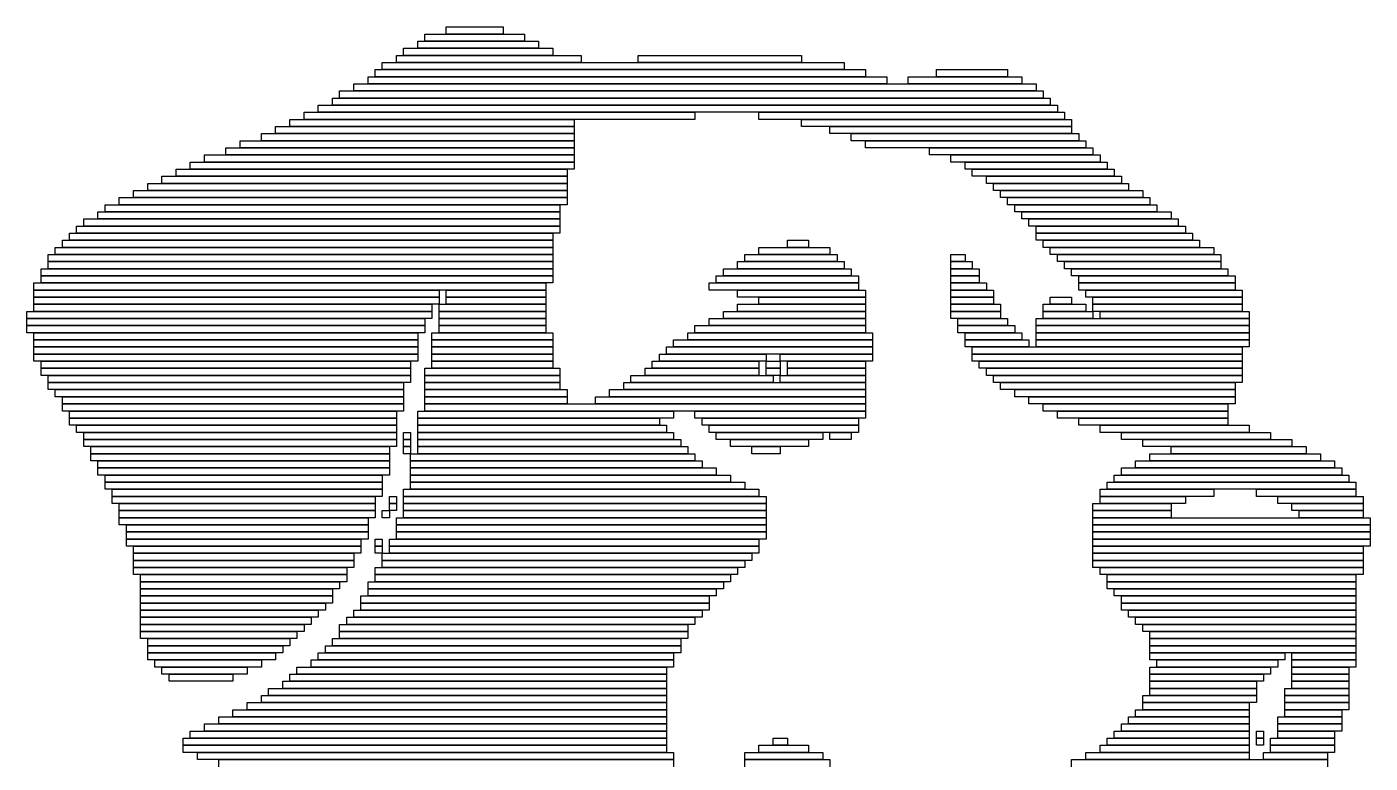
# Model space of a CAD drawing. Extents: x 325 to 699, y 302 to 722.
# Drawn here: x 325 to 514, y 618.5 to 722 of the extents above; entities that cross this region are included whole.
import ezdxf

# ---------------------------------------------------------------- set-up
doc = ezdxf.new("R2010")
doc.units = 0

msp = doc.modelspace()

# ---------------------------------------------------------------- linework, layer by layer
for p, q in [((384, 722), (392, 722)), ((384, 721), (384, 722)), ((392, 722), (392, 721)), ((381, 721), (395, 721)), ((381, 720), (381, 721)), ((392, 721), (384, 721)), ((395, 721), (395, 720)), ((378, 719), (399, 719)), ((378, 718), (378, 719)), ((380, 720), (397, 720)), ((380, 719), (380, 720)), ((397, 719), (380, 719)), ((395, 720), (381, 720)), ((397, 720), (397, 719)), ((399, 719), (399, 718)), ((375, 717), (440, 717)), ((375, 716), (375, 717)), ((377, 718), (403, 718)), ((377, 717), (377, 718)), ((403, 717), (377, 717)), ((399, 718), (378, 718)), ((403, 718), (403, 717)), ((411, 718), (434, 718)), ((411, 717), (411, 718)), ((434, 717), (411, 717)), ((434, 718), (434, 717)), ((440, 717), (440, 716)), ((373, 715), (446, 715)), ((373, 714), (373, 715)), ((374, 716), (443, 716)), ((374, 715), (374, 716)), ((443, 715), (374, 715)), ((440, 716), (375, 716)), ((443, 716), (443, 715)), ((446, 715), (446, 714)), ((449, 715), (465, 715)), ((449, 714), (449, 715)), ((453, 716), (463, 716)), ((453, 715), (453, 716)), ((463, 715), (453, 715)), ((463, 716), (463, 715)), ((465, 715), (465, 714)), ((369, 713), (468, 713)), ((369, 712), (369, 713)), ((371, 714), (467, 714)), ((371, 713), (371, 714)), ((467, 713), (371, 713)), ((446, 714), (373, 714)), ((465, 714), (449, 714)), ((467, 714), (467, 713)), ((468, 713), (468, 712)), ((366, 711), (470, 711)), ((366, 710), (366, 711)), ((368, 712), (469, 712)), ((368, 711), (368, 712)), ((469, 711), (368, 711)), ((468, 712), (369, 712)), ((469, 712), (469, 711)), ((470, 711), (470, 710)), ((362, 709), (402, 709)), ((362, 708), (362, 709)), ((364, 710), (419, 710)), ((364, 709), (364, 710)), ((419, 709), (364, 709)), ((470, 710), (366, 710)), ((402, 709), (402, 708)), ((419, 710), (419, 709)), ((428, 710), (471, 710)), ((428, 709), (428, 710)), ((471, 709), (428, 709)), ((434, 709), (472, 709)), ((434, 708), (434, 709)), ((471, 710), (471, 709)), ((472, 709), (472, 708)), ((358, 707), (402, 707)), ((358, 706), (358, 707)), ((360, 708), (402, 708)), ((360, 707), (360, 708)), ((402, 707), (360, 707)), ((402, 708), (362, 708)), ((402, 708), (402, 707)), ((402, 707), (402, 706)), ((472, 708), (434, 708)), ((438, 708), (472, 708)), ((438, 707), (438, 708)), ((472, 707), (438, 707)), ((441, 707), (473, 707)), ((441, 706), (441, 707)), ((472, 708), (472, 707)), ((473, 707), (473, 706)), ((353, 705), (402, 705)), ((353, 704), (353, 705)), ((355, 706), (402, 706)), ((355, 705), (355, 706)), ((402, 705), (355, 705)), ((402, 706), (358, 706)), ((402, 706), (402, 705)), ((402, 705), (402, 704)), ((473, 706), (441, 706)), ((443, 706), (474, 706)), ((443, 705), (443, 706)), ((474, 705), (443, 705)), ((452, 705), (475, 705)), ((452, 704), (452, 705)), ((474, 706), (474, 705)), ((475, 705), (475, 704)), ((350, 704), (402, 704)), ((350, 703), (350, 704)), ((402, 704), (353, 704)), ((402, 704), (402, 703)), ((475, 704), (452, 704)), ((455, 704), (476, 704)), ((455, 703), (455, 704)), ((476, 704), (476, 703)), ((346, 702), (401, 702)), ((346, 701), (346, 702)), ((348, 703), (402, 703)), ((348, 702), (348, 703)), ((402, 702), (348, 702)), ((402, 703), (350, 703)), ((401, 702), (401, 701)), ((402, 703), (402, 702)), ((476, 703), (455, 703)), ((457, 703), (477, 703)), ((457, 702), (457, 703)), ((477, 702), (457, 702)), ((458, 702), (478, 702)), ((458, 701), (458, 702)), ((477, 703), (477, 702)), ((478, 702), (478, 701)), ((342, 700), (401, 700)), ((342, 699), (342, 700)), ((344, 701), (401, 701)), ((344, 700), (344, 701)), ((401, 700), (344, 700)), ((401, 701), (346, 701)), ((401, 701), (401, 700)), ((401, 700), (401, 699)), ((478, 701), (458, 701)), ((460, 701), (479, 701)), ((460, 700), (460, 701)), ((479, 700), (460, 700)), ((461, 700), (480, 700)), ((461, 699), (461, 700)), ((479, 701), (479, 700)), ((480, 700), (480, 699)), ((338, 698), (401, 698)), ((338, 697), (338, 698)), ((340, 699), (401, 699)), ((340, 698), (340, 699)), ((401, 698), (340, 698)), ((401, 699), (342, 699)), ((401, 699), (401, 698)), ((401, 698), (401, 697)), ((480, 699), (461, 699)), ((462, 699), (482, 699)), ((462, 698), (462, 699)), ((482, 698), (462, 698)), ((463, 698), (483, 698)), ((463, 697), (463, 698)), ((482, 699), (482, 698)), ((483, 698), (483, 697)), ((335, 696), (400, 696)), ((335, 695), (335, 696)), ((336, 697), (400, 697)), ((336, 696), (336, 697)), ((400, 696), (336, 696)), ((401, 697), (338, 697)), ((400, 697), (400, 696)), ((400, 696), (400, 695)), ((483, 697), (463, 697)), ((464, 697), (484, 697)), ((464, 696), (464, 697)), ((484, 696), (464, 696)), ((465, 696), (486, 696)), ((465, 695), (465, 696)), ((484, 697), (484, 696)), ((486, 696), (486, 695)), ((332, 694), (400, 694)), ((332, 693), (332, 694)), ((333, 695), (400, 695)), ((333, 694), (333, 695)), ((400, 694), (333, 694)), ((400, 695), (335, 695)), ((400, 695), (400, 694)), ((400, 694), (400, 693)), ((486, 695), (465, 695)), ((466, 695), (487, 695)), ((466, 694), (466, 695)), ((487, 694), (466, 694)), ((467, 694), (488, 694)), ((467, 693), (467, 694)), ((487, 695), (487, 694)), ((488, 694), (488, 693)), ((330, 692), (399, 692)), ((330, 691), (330, 692)), ((331, 693), (399, 693)), ((331, 692), (331, 693)), ((399, 692), (331, 692)), ((400, 693), (332, 693)), ((399, 693), (399, 692)), ((399, 692), (399, 691)), ((432, 692), (435, 692)), ((432, 691), (432, 692)), ((435, 692), (435, 691)), ((488, 693), (467, 693)), ((467, 693), (489, 693)), ((467, 692), (467, 693)), ((489, 692), (467, 692)), ((468, 692), (490, 692)), ((468, 691), (468, 692)), ((489, 693), (489, 692)), ((490, 692), (490, 691)), ((328, 690), (399, 690)), ((328, 689), (328, 690)), ((329, 691), (399, 691)), ((329, 690), (329, 691)), ((399, 690), (329, 690)), ((399, 691), (330, 691)), ((399, 691), (399, 690)), ((399, 690), (399, 689)), ((426, 690), (439, 690)), ((426, 689), (426, 690)), ((428, 691), (438, 691)), ((428, 690), (428, 691)), ((438, 690), (428, 690)), ((435, 691), (432, 691)), ((438, 691), (438, 690)), ((439, 690), (439, 689)), ((455, 690), (457, 690)), ((455, 689), (455, 690)), ((457, 690), (457, 689)), ((490, 691), (468, 691)), ((469, 691), (492, 691)), ((469, 690), (469, 691)), ((492, 690), (469, 690)), ((470, 690), (493, 690)), ((470, 689), (470, 690)), ((492, 691), (492, 690)), ((493, 690), (493, 689)), ((327, 688), (399, 688)), ((327, 687), (327, 688)), ((399, 689), (328, 689)), ((328, 689), (399, 689)), ((328, 688), (328, 689)), ((399, 688), (328, 688)), ((399, 689), (399, 688)), ((399, 688), (399, 687)), ((423, 688), (441, 688)), ((423, 687), (423, 688)), ((425, 689), (440, 689)), ((425, 688), (425, 689)), ((440, 688), (425, 688)), ((439, 689), (426, 689)), ((440, 689), (440, 688)), ((441, 688), (441, 687)), ((457, 689), (455, 689)), ((455, 689), (458, 689)), ((455, 688), (455, 689)), ((458, 688), (455, 688)), ((455, 688), (459, 688)), ((455, 687), (455, 688)), ((458, 689), (458, 688)), ((459, 688), (459, 687)), ((493, 689), (470, 689)), ((471, 689), (493, 689)), ((471, 688), (471, 689)), ((493, 688), (471, 688)), ((472, 688), (494, 688)), ((472, 687), (472, 688)), ((493, 689), (493, 688)), ((494, 688), (494, 687)), ((399, 687), (327, 687)), ((327, 687), (399, 687)), ((327, 686), (327, 687)), ((399, 687), (399, 686)), ((422, 687), (442, 687)), ((422, 686), (422, 687)), ((441, 687), (423, 687)), ((442, 687), (442, 686)), ((459, 687), (455, 687)), ((455, 687), (459, 687)), ((455, 686), (455, 687)), ((459, 687), (459, 686)), ((494, 687), (472, 687)), ((473, 687), (495, 687)), ((473, 686), (473, 687)), ((495, 687), (495, 686)), ((326, 686), (398, 686)), ((326, 685), (326, 686)), ((398, 685), (326, 685)), ((326, 685), (383, 685)), ((326, 684), (326, 685)), ((399, 686), (327, 686)), ((383, 685), (383, 684)), ((384, 685), (398, 685)), ((384, 684), (384, 685)), ((398, 686), (398, 685)), ((398, 685), (398, 684)), ((421, 686), (442, 686)), ((421, 685), (421, 686)), ((442, 685), (421, 685)), ((442, 686), (422, 686)), ((425, 685), (443, 685)), ((425, 684), (425, 685)), ((442, 686), (442, 685)), ((443, 685), (443, 684)), ((459, 686), (455, 686)), ((455, 686), (460, 686)), ((455, 685), (455, 686)), ((460, 685), (455, 685)), ((455, 685), (461, 685)), ((455, 684), (455, 685)), ((460, 686), (460, 685)), ((461, 685), (461, 684)), ((495, 686), (473, 686)), ((473, 686), (495, 686)), ((473, 685), (473, 686)), ((495, 685), (473, 685)), ((474, 685), (496, 685)), ((474, 684), (474, 685)), ((495, 686), (495, 685)), ((496, 685), (496, 684)), ((383, 684), (326, 684)), ((326, 684), (383, 684)), ((326, 683), (326, 684)), ((383, 683), (326, 683)), ((326, 683), (382, 683)), ((326, 682), (326, 683)), ((382, 683), (382, 682)), ((383, 684), (383, 683)), ((383, 683), (398, 683)), ((383, 682), (383, 683)), ((398, 684), (384, 684)), ((384, 684), (398, 684)), ((384, 683), (384, 684)), ((398, 683), (384, 683)), ((398, 684), (398, 683)), ((398, 683), (398, 682)), ((443, 684), (425, 684)), ((425, 683), (443, 683)), ((425, 682), (425, 683)), ((428, 684), (443, 684)), ((428, 683), (428, 684)), ((443, 683), (428, 683)), ((443, 684), (443, 683)), ((443, 683), (443, 682)), ((461, 684), (455, 684)), ((455, 684), (461, 684)), ((455, 683), (455, 684)), ((461, 683), (455, 683)), ((455, 683), (462, 683)), ((455, 682), (455, 683)), ((461, 684), (461, 683)), ((462, 683), (462, 682)), ((468, 683), (474, 683)), ((468, 682), (468, 683)), ((469, 684), (472, 684)), ((469, 683), (469, 684)), ((472, 683), (469, 683)), ((472, 684), (472, 683)), ((496, 684), (474, 684)), ((474, 683), (474, 682)), ((475, 684), (496, 684)), ((475, 683), (475, 684)), ((496, 683), (475, 683)), ((475, 683), (496, 683)), ((475, 682), (475, 683)), ((496, 684), (496, 683)), ((496, 683), (496, 682)), ((325, 682), (382, 682)), ((325, 681), (325, 682)), ((382, 681), (325, 681)), ((325, 681), (381, 681)), ((325, 680), (325, 681)), ((382, 682), (326, 682)), ((381, 681), (381, 680)), ((382, 682), (382, 681)), ((398, 682), (383, 682)), ((383, 682), (398, 682)), ((383, 681), (383, 682)), ((398, 681), (383, 681)), ((383, 681), (398, 681)), ((383, 680), (383, 681)), ((398, 682), (398, 681)), ((398, 681), (398, 680)), ((421, 681), (443, 681)), ((421, 680), (421, 681)), ((423, 682), (443, 682)), ((423, 681), (423, 682)), ((443, 681), (423, 681)), ((443, 682), (425, 682)), ((443, 682), (443, 681)), ((443, 681), (443, 680)), ((462, 682), (455, 682)), ((455, 682), (462, 682)), ((455, 681), (455, 682)), ((462, 681), (455, 681)), ((456, 681), (463, 681)), ((456, 680), (456, 681)), ((462, 682), (462, 681)), ((463, 681), (463, 680)), ((467, 681), (497, 681)), ((467, 680), (467, 681)), ((474, 682), (468, 682)), ((468, 682), (475, 682)), ((468, 681), (468, 682)), ((475, 681), (468, 681)), ((496, 682), (475, 682)), ((475, 682), (475, 681)), ((476, 682), (497, 682)), ((476, 681), (476, 682)), ((497, 681), (476, 681)), ((497, 682), (497, 681)), ((497, 681), (497, 680)), ((381, 680), (325, 680)), ((325, 680), (381, 680)), ((325, 679), (325, 680)), ((381, 679), (325, 679)), ((326, 679), (380, 679)), ((326, 678), (326, 679)), ((380, 679), (380, 678)), ((381, 680), (381, 679)), ((382, 679), (399, 679)), ((382, 678), (382, 679)), ((398, 680), (383, 680)), ((383, 680), (398, 680)), ((383, 679), (383, 680)), ((398, 679), (383, 679)), ((398, 680), (398, 679)), ((399, 679), (399, 678)), ((418, 679), (444, 679)), ((418, 678), (418, 679)), ((419, 680), (443, 680)), ((419, 679), (419, 680)), ((443, 679), (419, 679)), ((443, 680), (421, 680)), ((443, 680), (443, 679)), ((444, 679), (444, 678)), ((463, 680), (456, 680)), ((456, 680), (464, 680)), ((456, 679), (456, 680)), ((464, 679), (456, 679)), ((457, 679), (465, 679)), ((457, 678), (457, 679)), ((464, 680), (464, 679)), ((465, 679), (465, 678)), ((497, 680), (467, 680)), ((467, 680), (497, 680)), ((467, 679), (467, 680)), ((497, 679), (467, 679)), ((467, 679), (497, 679)), ((467, 678), (467, 679)), ((497, 680), (497, 679)), ((497, 679), (497, 678)), ((380, 678), (326, 678)), ((326, 678), (380, 678)), ((326, 677), (326, 678)), ((380, 677), (326, 677)), ((326, 677), (380, 677)), ((326, 676), (326, 677)), ((380, 678), (380, 677)), ((380, 677), (380, 676)), ((399, 678), (382, 678)), ((382, 678), (399, 678)), ((382, 677), (382, 678)), ((399, 677), (382, 677)), ((382, 677), (399, 677)), ((382, 676), (382, 677)), ((399, 678), (399, 677)), ((399, 677), (399, 676)), ((415, 677), (444, 677)), ((415, 676), (415, 677)), ((416, 678), (444, 678)), ((416, 677), (416, 678)), ((444, 677), (416, 677)), ((444, 678), (418, 678)), ((444, 678), (444, 677)), ((444, 677), (444, 676)), ((465, 678), (457, 678)), ((457, 678), (466, 678)), ((457, 677), (457, 678)), ((466, 677), (457, 677)), ((458, 677), (496, 677)), ((458, 676), (458, 677)), ((466, 678), (466, 677)), ((497, 678), (467, 678)), ((467, 678), (497, 678)), ((467, 677), (467, 678)), ((497, 677), (467, 677)), ((496, 677), (496, 676)), ((497, 678), (497, 677)), ((380, 676), (326, 676)), ((326, 676), (380, 676)), ((326, 675), (326, 676)), ((380, 675), (326, 675)), ((327, 675), (379, 675)), ((327, 674), (327, 675)), ((379, 675), (379, 674)), ((380, 676), (380, 675)), ((399, 676), (382, 676)), ((382, 676), (399, 676)), ((382, 675), (382, 676)), ((399, 675), (382, 675)), ((382, 675), (399, 675)), ((382, 674), (382, 675)), ((399, 676), (399, 675)), ((399, 675), (399, 674)), ((413, 675), (428, 675)), ((413, 674), (413, 675)), ((414, 676), (429, 676)), ((414, 675), (414, 676)), ((429, 675), (414, 675)), ((444, 676), (415, 676)), ((428, 675), (428, 674)), ((429, 676), (429, 675)), ((429, 675), (431, 675)), ((429, 674), (429, 675)), ((431, 676), (444, 676)), ((431, 675), (431, 676)), ((444, 675), (431, 675)), ((431, 675), (431, 674)), ((432, 675), (443, 675)), ((432, 674), (432, 675)), ((443, 675), (443, 674)), ((444, 676), (444, 675)), ((496, 676), (458, 676)), ((458, 676), (496, 676)), ((458, 675), (458, 676)), ((496, 675), (458, 675)), ((459, 675), (496, 675)), ((459, 674), (459, 675)), ((496, 676), (496, 675)), ((496, 675), (496, 674)), ((379, 674), (327, 674)), ((327, 674), (379, 674)), ((327, 673), (327, 674)), ((379, 673), (327, 673)), ((328, 673), (379, 673)), ((328, 672), (328, 673)), ((379, 674), (379, 673)), ((379, 673), (379, 672)), ((381, 674), (400, 674)), ((381, 673), (381, 674)), ((400, 673), (381, 673)), ((381, 673), (400, 673)), ((381, 672), (381, 673)), ((399, 674), (382, 674)), ((400, 674), (400, 673)), ((400, 673), (400, 672)), ((410, 673), (430, 673)), ((410, 672), (410, 673)), ((412, 674), (428, 674)), ((412, 673), (412, 674)), ((428, 673), (412, 673)), ((428, 674), (413, 674)), ((428, 674), (428, 673)), ((431, 674), (429, 674)), ((429, 674), (431, 674)), ((429, 673), (429, 674)), ((431, 673), (429, 673)), ((430, 673), (430, 672)), ((431, 674), (431, 673)), ((431, 673), (443, 673)), ((431, 672), (431, 673)), ((443, 674), (432, 674)), ((432, 674), (443, 674)), ((432, 673), (432, 674)), ((443, 673), (432, 673)), ((443, 674), (443, 673)), ((443, 673), (443, 672)), ((496, 674), (459, 674)), ((460, 674), (496, 674)), ((460, 673), (460, 674)), ((496, 673), (460, 673)), ((461, 673), (496, 673)), ((461, 672), (461, 673)), ((496, 674), (496, 673)), ((496, 673), (496, 672)), ((379, 672), (328, 672)), ((328, 672), (378, 672)), ((328, 671), (328, 672)), ((378, 671), (328, 671)), ((329, 671), (378, 671)), ((329, 670), (329, 671)), ((378, 672), (378, 671)), ((378, 671), (378, 670)), ((400, 672), (381, 672)), ((381, 672), (400, 672)), ((381, 671), (381, 672)), ((400, 671), (381, 671)), ((381, 671), (401, 671)), ((381, 670), (381, 671)), ((400, 672), (400, 671)), ((401, 671), (401, 670)), ((407, 671), (443, 671)), ((407, 670), (407, 671)), ((409, 672), (443, 672)), ((409, 671), (409, 672)), ((443, 671), (409, 671)), ((430, 672), (410, 672)), ((443, 672), (431, 672)), ((443, 672), (443, 671)), ((443, 671), (443, 670)), ((496, 672), (461, 672)), ((462, 672), (495, 672)), ((462, 671), (462, 672)), ((495, 671), (462, 671)), ((464, 671), (495, 671)), ((464, 670), (464, 671)), ((495, 672), (495, 671)), ((495, 671), (495, 670)), ((378, 670), (329, 670)), ((330, 670), (378, 670)), ((330, 669), (330, 670)), ((378, 670), (378, 669)), ((401, 670), (381, 670)), ((381, 670), (401, 670)), ((381, 669), (381, 670)), ((401, 670), (401, 669)), ((405, 670), (443, 670)), ((405, 669), (405, 670)), ((443, 670), (407, 670)), ((443, 670), (443, 669)), ((495, 670), (464, 670)), ((466, 670), (495, 670)), ((466, 669), (466, 670)), ((495, 670), (495, 669)), ((378, 669), (330, 669)), ((330, 669), (378, 669)), ((330, 668), (330, 669)), ((378, 668), (330, 668)), ((331, 668), (377, 668)), ((331, 667), (331, 668)), ((377, 668), (377, 667)), ((378, 669), (378, 668)), ((380, 668), (416, 668)), ((380, 667), (380, 668)), ((401, 669), (381, 669)), ((381, 669), (443, 669)), ((381, 668), (381, 669)), ((443, 668), (381, 668)), ((443, 669), (405, 669)), ((416, 668), (416, 667)), ((419, 668), (443, 668)), ((419, 667), (419, 668)), ((443, 669), (443, 668)), ((443, 668), (443, 667)), ((495, 669), (466, 669)), ((468, 669), (494, 669)), ((468, 668), (468, 669)), ((494, 668), (468, 668)), ((470, 668), (494, 668)), ((470, 667), (470, 668)), ((494, 669), (494, 668)), ((494, 668), (494, 667)), ((377, 667), (331, 667)), ((331, 667), (377, 667)), ((331, 666), (331, 667)), ((377, 666), (331, 666)), ((332, 666), (377, 666)), ((332, 665), (332, 666)), ((377, 667), (377, 666)), ((377, 666), (377, 665)), ((416, 667), (380, 667)), ((380, 667), (414, 667)), ((380, 666), (380, 667)), ((414, 666), (380, 666)), ((380, 666), (415, 666)), ((380, 665), (380, 666)), ((414, 667), (414, 666)), ((415, 666), (415, 665)), ((443, 667), (419, 667)), ((420, 667), (442, 667)), ((420, 666), (420, 667)), ((442, 666), (420, 666)), ((421, 666), (442, 666)), ((421, 665), (421, 666)), ((442, 667), (442, 666)), ((442, 666), (442, 665)), ((494, 667), (470, 667)), ((473, 667), (494, 667)), ((473, 666), (473, 667)), ((494, 666), (473, 666)), ((476, 666), (497, 666)), ((476, 665), (476, 666)), ((494, 667), (494, 666)), ((497, 666), (497, 665)), ((377, 665), (332, 665)), ((333, 665), (377, 665)), ((333, 664), (333, 665)), ((377, 664), (333, 664)), ((333, 664), (377, 664)), ((333, 663), (333, 664)), ((377, 665), (377, 664)), ((377, 664), (377, 663)), ((378, 665), (379, 665)), ((378, 664), (378, 665)), ((379, 664), (378, 664)), ((378, 664), (379, 664)), ((378, 663), (378, 664)), ((379, 665), (379, 664)), ((379, 664), (379, 663)), ((415, 665), (380, 665)), ((380, 665), (416, 665)), ((380, 664), (380, 665)), ((416, 664), (380, 664)), ((380, 664), (417, 664)), ((380, 663), (380, 664)), ((416, 665), (416, 664)), ((417, 664), (417, 663)), ((442, 665), (421, 665)), ((422, 665), (437, 665)), ((422, 664), (422, 665)), ((437, 664), (422, 664)), ((424, 664), (435, 664)), ((424, 663), (424, 664)), ((435, 664), (435, 663)), ((437, 665), (437, 664)), ((438, 665), (441, 665)), ((438, 664), (438, 665)), ((441, 664), (438, 664)), ((441, 665), (441, 664)), ((497, 665), (476, 665)), ((479, 665), (500, 665)), ((479, 664), (479, 665)), ((500, 664), (479, 664)), ((482, 664), (503, 664)), ((482, 663), (482, 664)), ((500, 665), (500, 664)), ((503, 664), (503, 663)), ((377, 663), (333, 663)), ((334, 663), (376, 663)), ((334, 662), (334, 663)), ((376, 662), (334, 662)), ((334, 662), (376, 662)), ((334, 661), (334, 662)), ((376, 663), (376, 662)), ((376, 662), (376, 661)), ((379, 663), (378, 663)), ((378, 663), (379, 663)), ((378, 662), (378, 663)), ((379, 662), (378, 662)), ((379, 663), (379, 662)), ((379, 662), (419, 662)), ((379, 661), (379, 662)), ((417, 663), (380, 663)), ((380, 663), (418, 663)), ((380, 662), (380, 663)), ((418, 662), (380, 662)), ((418, 663), (418, 662)), ((419, 662), (419, 661)), ((435, 663), (424, 663)), ((427, 663), (431, 663)), ((427, 662), (427, 663)), ((431, 662), (427, 662)), ((431, 663), (431, 662)), ((503, 663), (482, 663)), ((483, 662), (507, 662)), ((483, 661), (483, 662)), ((486, 663), (505, 663)), ((486, 662), (486, 663)), ((505, 662), (486, 662)), ((505, 663), (505, 662)), ((507, 662), (507, 661)), ((376, 661), (334, 661)), ((335, 661), (376, 661)), ((335, 660), (335, 661)), ((376, 660), (335, 660)), ((335, 660), (376, 660)), ((335, 659), (335, 660)), ((376, 661), (376, 660)), ((376, 660), (376, 659)), ((419, 661), (379, 661)), ((379, 661), (420, 661)), ((379, 660), (379, 661)), ((420, 660), (379, 660)), ((379, 660), (422, 660)), ((379, 659), (379, 660)), ((420, 661), (420, 660)), ((422, 660), (422, 659)), ((479, 660), (510, 660)), ((479, 659), (479, 660)), ((481, 661), (509, 661)), ((481, 660), (481, 661)), ((509, 660), (481, 660)), ((507, 661), (483, 661)), ((509, 661), (509, 660)), ((510, 660), (510, 659)), ((376, 659), (335, 659)), ((336, 659), (375, 659)), ((336, 658), (336, 659)), ((375, 658), (336, 658)), ((336, 658), (375, 658)), ((336, 657), (336, 658)), ((375, 659), (375, 658)), ((375, 658), (375, 657)), ((422, 659), (379, 659)), ((379, 659), (424, 659)), ((379, 658), (379, 659)), ((424, 658), (379, 658)), ((379, 658), (426, 658)), ((379, 657), (379, 658)), ((424, 659), (424, 658)), ((426, 658), (426, 657)), ((477, 658), (512, 658)), ((477, 657), (477, 658)), ((478, 659), (511, 659)), ((478, 658), (478, 659)), ((511, 658), (478, 658)), ((510, 659), (479, 659)), ((511, 659), (511, 658)), ((512, 658), (512, 657)), ((375, 657), (336, 657)), ((337, 657), (375, 657)), ((337, 656), (337, 657)), ((375, 656), (337, 656)), ((337, 656), (374, 656)), ((337, 655), (337, 656)), ((374, 656), (374, 655)), ((375, 657), (375, 656)), ((376, 656), (377, 656)), ((376, 655), (376, 656)), ((377, 656), (377, 655)), ((378, 657), (428, 657)), ((378, 656), (378, 657)), ((428, 656), (378, 656)), ((378, 656), (429, 656)), ((378, 655), (378, 656)), ((426, 657), (379, 657)), ((428, 657), (428, 656)), ((429, 656), (429, 655)), ((476, 657), (492, 657)), ((476, 656), (476, 657)), ((492, 656), (476, 656)), ((476, 656), (488, 656)), ((476, 655), (476, 656)), ((512, 657), (477, 657)), ((488, 656), (488, 655)), ((492, 657), (492, 656)), ((498, 657), (512, 657)), ((498, 656), (498, 657)), ((512, 656), (498, 656)), ((501, 656), (513, 656)), ((501, 655), (501, 656)), ((512, 657), (512, 656)), ((513, 656), (513, 655)), ((374, 655), (337, 655)), ((338, 655), (374, 655)), ((338, 654), (338, 655)), ((374, 654), (338, 654)), ((338, 654), (374, 654)), ((338, 653), (338, 654)), ((374, 655), (374, 654)), ((374, 654), (374, 653)), ((375, 654), (376, 654)), ((375, 653), (375, 654)), ((377, 655), (376, 655)), ((376, 655), (377, 655)), ((376, 654), (376, 655)), ((377, 654), (376, 654)), ((376, 654), (376, 653)), ((377, 655), (377, 654)), ((429, 655), (378, 655)), ((378, 655), (429, 655)), ((378, 654), (378, 655)), ((429, 654), (378, 654)), ((378, 654), (429, 654)), ((378, 653), (378, 654)), ((429, 655), (429, 654)), ((429, 654), (429, 653)), ((475, 655), (486, 655)), ((475, 654), (475, 655)), ((486, 654), (475, 654)), ((475, 654), (486, 654)), ((475, 653), (475, 654)), ((488, 655), (476, 655)), ((486, 655), (486, 654)), ((486, 654), (486, 653)), ((513, 655), (501, 655)), ((503, 655), (513, 655)), ((503, 654), (503, 655)), ((513, 654), (503, 654)), ((504, 654), (513, 654)), ((504, 653), (504, 654)), ((513, 655), (513, 654)), ((513, 654), (513, 653)), ((374, 653), (338, 653)), ((338, 653), (373, 653)), ((338, 652), (338, 653)), ((373, 653), (373, 652)), ((376, 653), (375, 653)), ((377, 653), (429, 653)), ((377, 652), (377, 653)), ((429, 653), (378, 653)), ((429, 653), (429, 652)), ((486, 653), (475, 653)), ((475, 653), (514, 653)), ((475, 652), (475, 653)), ((513, 653), (504, 653)), ((514, 653), (514, 652)), ((373, 652), (338, 652)), ((339, 652), (373, 652)), ((339, 651), (339, 652)), ((373, 651), (339, 651)), ((339, 651), (373, 651)), ((339, 650), (339, 651)), ((373, 652), (373, 651)), ((373, 651), (373, 650)), ((429, 652), (377, 652)), ((377, 652), (429, 652)), ((377, 651), (377, 652)), ((429, 651), (377, 651)), ((377, 651), (429, 651)), ((377, 650), (377, 651)), ((429, 652), (429, 651)), ((429, 651), (429, 650)), ((514, 652), (475, 652)), ((475, 652), (514, 652)), ((475, 651), (475, 652)), ((514, 651), (475, 651)), ((475, 651), (514, 651)), ((475, 650), (475, 651)), ((514, 652), (514, 651)), ((514, 651), (514, 650)), ((373, 650), (339, 650)), ((339, 650), (372, 650)), ((339, 649), (339, 650)), ((372, 649), (339, 649)), ((340, 649), (372, 649)), ((340, 648), (340, 649)), ((372, 650), (372, 649)), ((372, 649), (372, 648)), ((374, 650), (375, 650)), ((374, 649), (374, 650)), ((375, 649), (374, 649)), ((374, 649), (375, 649)), ((374, 648), (374, 649)), ((375, 650), (375, 649)), ((375, 649), (375, 648)), ((376, 650), (428, 650)), ((376, 649), (376, 650)), ((428, 649), (376, 649)), ((376, 649), (428, 649)), ((376, 648), (376, 649)), ((429, 650), (377, 650)), ((428, 650), (428, 649)), ((428, 649), (428, 648)), ((514, 650), (475, 650)), ((475, 650), (514, 650)), ((475, 649), (475, 650)), ((514, 649), (475, 649)), ((475, 649), (513, 649)), ((475, 648), (475, 649)), ((513, 649), (513, 648)), ((514, 650), (514, 649)), ((372, 648), (340, 648)), ((340, 648), (371, 648)), ((340, 647), (340, 648)), ((371, 647), (340, 647)), ((340, 647), (371, 647)), ((340, 646), (340, 647)), ((371, 648), (371, 647)), ((371, 647), (371, 646)), ((375, 648), (374, 648)), ((375, 648), (427, 648)), ((375, 647), (375, 648)), ((427, 647), (375, 647)), ((375, 647), (426, 647)), ((375, 646), (375, 647)), ((428, 648), (376, 648)), ((426, 647), (426, 646)), ((427, 648), (427, 647)), ((513, 648), (475, 648)), ((475, 648), (513, 648)), ((475, 647), (475, 648)), ((513, 647), (475, 647)), ((475, 647), (513, 647)), ((475, 646), (475, 647)), ((513, 648), (513, 647)), ((513, 647), (513, 646)), ((371, 646), (340, 646)), ((340, 646), (370, 646)), ((340, 645), (340, 646)), ((370, 645), (340, 645)), ((341, 645), (370, 645)), ((341, 644), (341, 645)), ((370, 646), (370, 645)), ((370, 645), (370, 644)), ((374, 646), (425, 646)), ((374, 645), (374, 646)), ((425, 645), (374, 645)), ((374, 645), (424, 645)), ((374, 644), (374, 645)), ((426, 646), (375, 646)), ((424, 645), (424, 644)), ((425, 646), (425, 645)), ((513, 646), (475, 646)), ((476, 646), (513, 646)), ((476, 645), (476, 646)), ((513, 645), (476, 645)), ((477, 645), (512, 645)), ((477, 644), (477, 645)), ((512, 645), (512, 644)), ((513, 646), (513, 645)), ((370, 644), (341, 644)), ((341, 644), (369, 644)), ((341, 643), (341, 644)), ((369, 643), (341, 643)), ((341, 643), (368, 643)), ((341, 642), (341, 643)), ((368, 643), (368, 642)), ((369, 644), (369, 643)), ((373, 644), (423, 644)), ((373, 643), (373, 644)), ((423, 643), (373, 643)), ((373, 643), (422, 643)), ((373, 642), (373, 643)), ((424, 644), (374, 644)), ((422, 643), (422, 642)), ((423, 644), (423, 643)), ((512, 644), (477, 644)), ((477, 644), (512, 644)), ((477, 643), (477, 644)), ((512, 643), (477, 643)), ((478, 643), (512, 643)), ((478, 642), (478, 643)), ((512, 644), (512, 643)), ((512, 643), (512, 642)), ((368, 642), (341, 642)), ((341, 642), (368, 642)), ((341, 641), (341, 642)), ((368, 641), (341, 641)), ((341, 641), (367, 641)), ((341, 640), (341, 641)), ((367, 641), (367, 640)), ((368, 642), (368, 641)), ((372, 642), (421, 642)), ((372, 641), (372, 642)), ((421, 641), (372, 641)), ((372, 641), (421, 641)), ((372, 640), (372, 641)), ((422, 642), (373, 642)), ((421, 642), (421, 641)), ((421, 641), (421, 640)), ((512, 642), (478, 642)), ((479, 642), (512, 642)), ((479, 641), (479, 642)), ((512, 641), (479, 641)), ((479, 641), (512, 641)), ((479, 640), (479, 641)), ((512, 642), (512, 641)), ((512, 641), (512, 640)), ((367, 640), (341, 640)), ((341, 640), (366, 640)), ((341, 639), (341, 640)), ((366, 639), (341, 639)), ((341, 639), (365, 639)), ((341, 638), (341, 639)), ((365, 639), (365, 638)), ((366, 640), (366, 639)), ((370, 639), (419, 639)), ((370, 638), (370, 639)), ((371, 640), (420, 640)), ((371, 639), (371, 640)), ((420, 639), (371, 639)), ((421, 640), (372, 640)), ((419, 639), (419, 638)), ((420, 640), (420, 639)), ((512, 640), (479, 640)), ((480, 640), (512, 640)), ((480, 639), (480, 640)), ((512, 639), (480, 639)), ((481, 639), (512, 639)), ((481, 638), (481, 639)), ((512, 640), (512, 639)), ((512, 639), (512, 638)), ((365, 638), (341, 638)), ((341, 638), (364, 638)), ((341, 637), (341, 638)), ((364, 637), (341, 637)), ((341, 637), (363, 637)), ((341, 636), (341, 637)), ((363, 637), (363, 636)), ((364, 638), (364, 637)), ((369, 638), (418, 638)), ((369, 637), (369, 638)), ((418, 637), (369, 637)), ((369, 637), (418, 637)), ((369, 636), (369, 637)), ((419, 638), (370, 638)), ((418, 638), (418, 637)), ((418, 637), (418, 636)), ((512, 638), (481, 638)), ((482, 638), (512, 638)), ((482, 637), (482, 638)), ((512, 637), (482, 637)), ((483, 637), (512, 637)), ((483, 636), (483, 637)), ((512, 638), (512, 637)), ((512, 637), (512, 636)), ((363, 636), (341, 636)), ((342, 636), (362, 636)), ((342, 635), (342, 636)), ((362, 636), (362, 635)), ((368, 636), (417, 636)), ((368, 635), (368, 636)), ((418, 636), (369, 636)), ((417, 636), (417, 635)), ((512, 636), (483, 636)), ((483, 636), (512, 636)), ((483, 635), (483, 636)), ((512, 636), (512, 635)), ((362, 635), (342, 635)), ((342, 635), (361, 635)), ((342, 634), (342, 635)), ((361, 634), (342, 634)), ((342, 634), (360, 634)), ((342, 633), (342, 634)), ((360, 634), (360, 633)), ((361, 635), (361, 634)), ((366, 634), (416, 634)), ((366, 633), (366, 634)), ((367, 635), (417, 635)), ((367, 634), (367, 635)), ((417, 634), (367, 634)), ((417, 635), (368, 635)), ((416, 634), (416, 633)), ((417, 635), (417, 634)), ((512, 635), (483, 635)), ((483, 635), (512, 635)), ((483, 634), (483, 635)), ((512, 634), (483, 634)), ((483, 634), (502, 634)), ((483, 633), (483, 634)), ((502, 634), (502, 633)), ((503, 634), (512, 634)), ((503, 633), (503, 634)), ((512, 635), (512, 634)), ((512, 634), (512, 633)), ((360, 633), (342, 633)), ((343, 633), (358, 633)), ((343, 632), (343, 633)), ((358, 632), (343, 632)), ((344, 632), (356, 632)), ((344, 631), (344, 632)), ((356, 632), (356, 631)), ((358, 633), (358, 632)), ((363, 632), (415, 632)), ((363, 631), (363, 632)), ((365, 633), (416, 633)), ((365, 632), (365, 633)), ((416, 632), (365, 632)), ((416, 633), (366, 633)), ((415, 632), (415, 631)), ((416, 633), (416, 632)), ((502, 633), (483, 633)), ((483, 632), (500, 632)), ((483, 631), (483, 632)), ((484, 633), (501, 633)), ((484, 632), (484, 633)), ((501, 632), (484, 632)), ((500, 632), (500, 631)), ((501, 633), (501, 632)), ((512, 633), (503, 633)), ((503, 633), (512, 633)), ((503, 632), (503, 633)), ((512, 632), (503, 632)), ((503, 632), (511, 632)), ((503, 631), (503, 632)), ((511, 632), (511, 631)), ((512, 633), (512, 632)), ((356, 631), (344, 631)), ((345, 631), (354, 631)), ((345, 630), (345, 631)), ((354, 630), (345, 630)), ((354, 631), (354, 630)), ((361, 630), (415, 630)), ((361, 629), (361, 630)), ((362, 631), (415, 631)), ((362, 630), (362, 631)), ((415, 630), (362, 630)), ((415, 631), (363, 631)), ((415, 631), (415, 630)), ((415, 630), (415, 629)), ((500, 631), (483, 631)), ((483, 631), (499, 631)), ((483, 630), (483, 631)), ((499, 630), (483, 630)), ((483, 630), (498, 630)), ((483, 629), (483, 630)), ((498, 630), (498, 629)), ((499, 631), (499, 630)), ((511, 631), (503, 631)), ((503, 631), (511, 631)), ((503, 630), (503, 631)), ((511, 630), (503, 630)), ((503, 630), (511, 630)), ((503, 629), (503, 630)), ((511, 631), (511, 630)), ((511, 630), (511, 629)), ((358, 628), (415, 628)), ((358, 627), (358, 628)), ((359, 629), (415, 629)), ((359, 628), (359, 629)), ((415, 628), (359, 628)), ((415, 629), (361, 629)), ((415, 629), (415, 628)), ((415, 628), (415, 627)), ((482, 628), (498, 628)), ((482, 627), (482, 628)), ((498, 629), (483, 629)), ((483, 629), (498, 629)), ((483, 628), (483, 629)), ((498, 628), (483, 628)), ((498, 629), (498, 628)), ((498, 628), (498, 627)), ((502, 629), (511, 629)), ((502, 628), (502, 629)), ((511, 628), (502, 628)), ((502, 628), (511, 628)), ((502, 627), (502, 628)), ((511, 629), (503, 629)), ((511, 629), (511, 628)), ((511, 628), (511, 627)), ((354, 626), (415, 626)), ((354, 625), (354, 626)), ((356, 627), (415, 627)), ((356, 626), (356, 627)), ((415, 626), (356, 626)), ((415, 627), (358, 627)), ((415, 627), (415, 626)), ((415, 626), (415, 625)), ((481, 626), (497, 626)), ((481, 625), (481, 626)), ((498, 627), (482, 627)), ((482, 627), (497, 627)), ((482, 626), (482, 627)), ((497, 626), (482, 626)), ((497, 627), (497, 626)), ((497, 626), (497, 625)), ((511, 627), (502, 627)), ((502, 627), (511, 627)), ((502, 626), (502, 627)), ((511, 626), (502, 626)), ((502, 626), (510, 626)), ((502, 625), (502, 626)), ((510, 626), (510, 625)), ((511, 627), (511, 626)), ((350, 624), (415, 624)), ((350, 623), (350, 624)), ((352, 625), (415, 625)), ((352, 624), (352, 625)), ((415, 624), (352, 624)), ((415, 625), (354, 625)), ((415, 625), (415, 624)), ((415, 624), (415, 623)), ((479, 624), (497, 624)), ((479, 623), (479, 624)), ((480, 625), (497, 625)), ((480, 624), (480, 625)), ((497, 624), (480, 624)), ((497, 625), (481, 625)), ((497, 625), (497, 624)), ((497, 624), (497, 623)), ((501, 625), (510, 625)), ((501, 624), (501, 625)), ((510, 624), (501, 624)), ((501, 624), (510, 624)), ((501, 623), (501, 624)), ((510, 625), (502, 625)), ((510, 625), (510, 624)), ((510, 624), (510, 623)), ((347, 622), (415, 622)), ((347, 621), (347, 622)), ((348, 623), (415, 623)), ((348, 622), (348, 623)), ((415, 622), (348, 622)), ((415, 623), (350, 623)), ((415, 623), (415, 622)), ((415, 622), (415, 621)), ((430, 622), (432, 622)), ((430, 621), (430, 622)), ((432, 622), (432, 621)), ((477, 622), (497, 622)), ((477, 621), (477, 622)), ((478, 623), (497, 623)), ((478, 622), (478, 623)), ((497, 622), (478, 622)), ((497, 623), (479, 623)), ((497, 623), (497, 622)), ((497, 622), (497, 621)), ((498, 623), (499, 623)), ((498, 622), (498, 623)), ((499, 622), (498, 622)), ((498, 622), (499, 622)), ((498, 621), (498, 622)), ((499, 623), (499, 622)), ((499, 622), (499, 621)), ((500, 622), (509, 622)), ((500, 621), (500, 622)), ((510, 623), (501, 623)), ((501, 623), (509, 623)), ((501, 622), (501, 623)), ((509, 622), (501, 622)), ((509, 623), (509, 622)), ((509, 622), (509, 621)), ((415, 621), (347, 621)), ((347, 621), (415, 621)), ((347, 620), (347, 621)), ((415, 620), (347, 620)), ((349, 620), (416, 620)), ((349, 619), (349, 620)), ((415, 621), (415, 620)), ((416, 620), (416, 619)), ((426, 620), (437, 620)), ((426, 619), (426, 620)), ((428, 621), (435, 621)), ((428, 620), (428, 621)), ((435, 620), (428, 620)), ((432, 621), (430, 621)), ((435, 621), (435, 620)), ((437, 620), (437, 619)), ((474, 620), (497, 620)), ((474, 619), (474, 620)), ((476, 621), (497, 621)), ((476, 620), (476, 621)), ((497, 620), (476, 620)), ((497, 621), (477, 621)), ((497, 621), (497, 620)), ((497, 620), (497, 619)), ((499, 621), (498, 621)), ((499, 620), (508, 620)), ((499, 619), (499, 620)), ((509, 621), (500, 621)), ((500, 621), (509, 621)), ((500, 620), (500, 621)), ((509, 620), (500, 620)), ((508, 620), (508, 619)), ((509, 621), (509, 620)), ((416, 619), (349, 619)), ((352, 619), (416, 619)), ((352, 618), (352, 619)), ((416, 619), (416, 618)), ((437, 619), (426, 619)), ((426, 619), (438, 619)), ((426, 618), (426, 619)), ((438, 619), (438, 618)), ((472, 619), (508, 619)), ((472, 618), (472, 619)), ((497, 619), (474, 619)), ((508, 619), (499, 619)), ((508, 619), (508, 618))]:
    msp.add_line(p, q)

doc.saveas('drawing.dxf')
